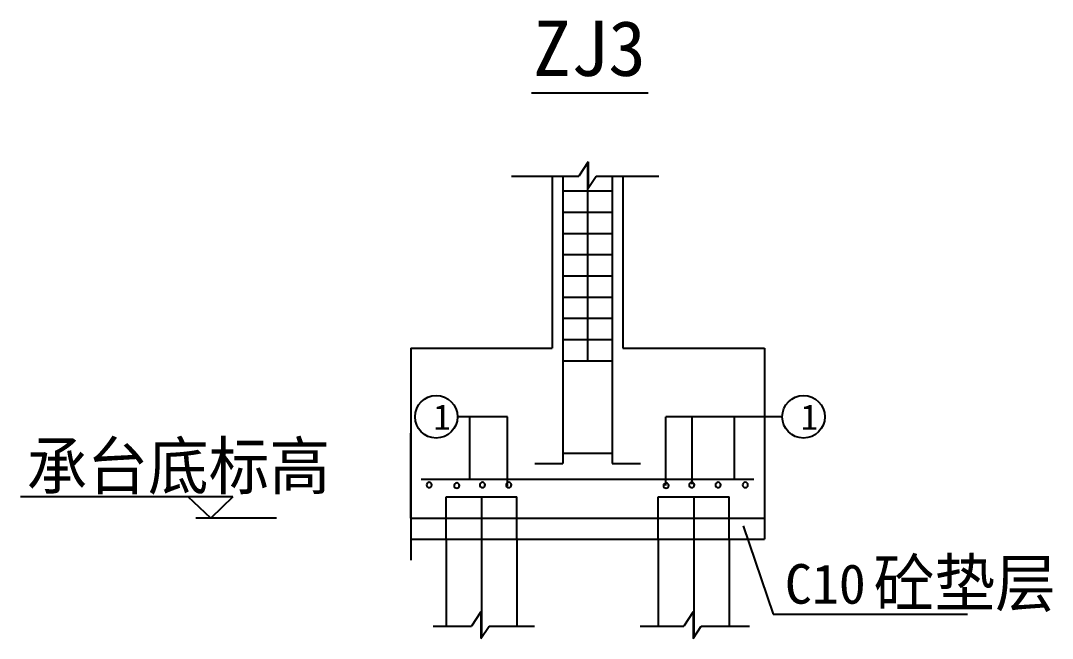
# Model space of a CAD drawing. Header units: metres. Extents: x 5647 to 73999, y 8406 to 50306.
# Drawn here: x 29999 to 38399, y 38796 to 43822 of the extents above; entities that cross this region are included whole.
import ezdxf

# ---------------------------------------------------------------- set-up
doc = ezdxf.new("R2010")
doc.units = ezdxf.units.M
for name, color, linetype in [('AXIS', 9, 'Continuous'), ('CCX', 7, 'Continuous'), ('HZ', 2, 'Continuous'), ('LIS', 2, 'Continuous'), ('LT', 7, 'Continuous'), ('LTX', 7, 'Continuous'), ('STEEL', 4, 'Continuous'), ('TXT', 7, 'Continuous')]:
    doc.layers.add(name, color=color, linetype=linetype)
doc.dimstyles.get("Standard").update_dxf_attribs({"dimtxt": 2.5, "dimasz": 2.5, "dimexe": 1.25, "dimexo": 0.625, "dimtad": 1, "dimcen": 2.5, "dimazin": 3, "dimtfac": 1, "dimtmove": 0, "dimatfit": 3})

# ---------------------------------------------------------------- blocks, each defined once
blk = doc.blocks.new('_CLOSEDFILLED')
at = {"color": 0, "linetype": 'BYBLOCK'}
blk.add_solid([(-1, 0), (0, 0), (-1, 0)], dxfattribs=at)
blk = doc.blocks.new('*D55')
for p, q in [((33174.53, 40237.44), (33174.28, 40237.44)), ((33174.78, 39947.34), (33174.78, 40237.44)), ((33174.78, 40033.75), (33174.78, 40237.44)), ((33174.78, 40237.44), (33174.78, 40237.44)), ((33175.03, 40237.44), (33175.28, 40237.44))]:
    blk.add_line(p, q)
at = {"layer": 'Defpoints'}
for p in [(33174.78, 40237.44), (33174.78, 40033.75), (33174.78, 39947.34)]:
    blk.add_point(p, dxfattribs=at)
at = {"layer": 'CCX', "xscale": 0.25, "yscale": 0.25}
blk.add_blockref('_CLOSEDFILLED', (33174.78, 40237.44), dxfattribs=at)
at = {"layer": 'CCX', "xscale": 0.25, "yscale": 0.25, "rotation": 180}
blk.add_blockref('_CLOSEDFILLED', (33174.78, 40237.44), dxfattribs=at)
at = {"layer": 'CCX', "insert": (33174.78, 40238.565), "char_height": 1, "attachment_point": 5}
blk.add_mtext('40', dxfattribs=at)
blk = doc.blocks.new('*D56')
for p, q in [((33174.78, 39947.34), (33174.78, 39866.46)), ((33174.53, 39866.46), (33174.28, 39866.46)), ((33174.78, 39774.52), (33174.78, 39866.46)), ((33174.78, 39866.46), (33174.78, 39866.46)), ((33175.03, 39866.46), (33175.28, 39866.46))]:
    blk.add_line(p, q)
at = {"layer": 'Defpoints'}
for p in [(33174.78, 39947.34), (33174.78, 39866.46), (33174.78, 39774.52)]:
    blk.add_point(p, dxfattribs=at)
at = {"layer": 'CCX', "xscale": 0.25, "yscale": 0.25}
blk.add_blockref('_CLOSEDFILLED', (33174.78, 39866.46), dxfattribs=at)
at = {"layer": 'CCX', "xscale": 0.25, "yscale": 0.25, "rotation": 180}
blk.add_blockref('_CLOSEDFILLED', (33174.78, 39866.46), dxfattribs=at)
at = {"layer": 'CCX', "insert": (33174.78, 39867.585), "char_height": 1, "attachment_point": 5}
blk.add_mtext('k', dxfattribs=at)
blk = doc.blocks.new('*D57')
for p, q in [((33174.78, 39774.52), (33174.78, 39432.35)), ((33174.78, 39601.7), (33174.78, 39432.35)), ((33174.53, 39432.35), (33174.28, 39432.35)), ((33174.78, 39432.35), (33174.78, 39432.35)), ((33175.03, 39432.35), (33175.28, 39432.35))]:
    blk.add_line(p, q)
at = {"layer": 'Defpoints'}
for p in [(33174.78, 39774.52), (33174.78, 39601.7), (33174.78, 39432.35)]:
    blk.add_point(p, dxfattribs=at)
at = {"layer": 'CCX', "xscale": 0.25, "yscale": 0.25}
blk.add_blockref('_CLOSEDFILLED', (33174.78, 39432.35), dxfattribs=at)
at = {"layer": 'CCX', "xscale": 0.25, "yscale": 0.25, "rotation": 180}
blk.add_blockref('_CLOSEDFILLED', (33174.78, 39432.35), dxfattribs=at)
at = {"layer": 'CCX', "insert": (33174.78, 39433.475), "char_height": 1, "attachment_point": 5}
blk.add_mtext('80', dxfattribs=at)
blk = doc.blocks.new('*D62')
for p, q in [((33174.78, 41157.06), (33174.78, 40465.79)), ((33174.53, 40465.79), (33174.28, 40465.79)), ((33174.78, 39774.52), (33174.78, 40465.79)), ((33174.78, 40465.79), (33174.78, 40465.79)), ((33175.03, 40465.79), (33175.28, 40465.79))]:
    blk.add_line(p, q)
at = {"layer": 'Defpoints'}
for p in [(33174.78, 41157.06), (33174.78, 40465.79), (33174.78, 39774.52)]:
    blk.add_point(p, dxfattribs=at)
at = {"layer": 'CCX', "xscale": 0.25, "yscale": 0.25}
blk.add_blockref('_CLOSEDFILLED', (33174.78, 40465.79), dxfattribs=at)
at = {"layer": 'CCX', "xscale": 0.25, "yscale": 0.25, "rotation": 180}
blk.add_blockref('_CLOSEDFILLED', (33174.78, 40465.79), dxfattribs=at)
at = {"layer": 'CCX', "insert": (33174.78, 40466.915), "char_height": 1, "attachment_point": 5}
blk.add_mtext('H', dxfattribs=at)

msp = doc.modelspace()

# ---------------------------------------------------------------- linework, layer by layer
at = {"layer": 'AXIS'}
for p, q in [((34614.92, 42665.71), (34614.92, 41054.3)), ((33750.83, 39947.34), (33750.83, 38800.94)), ((35479, 39947.34), (35479, 38800.94))]:
    msp.add_line(p, q, dxfattribs=at)
at = {"layer": 'LIS'}
for p, q in [((34326.89, 42556.84), (34326.89, 41157.06)), ((34902.95, 42556.84), (34902.95, 41157.06)), ((33174.78, 41157.06), (34326.89, 41157.06)), ((33174.78, 41157.06), (33174.78, 39601.7)), ((34902.95, 41157.06), (36055.06, 41157.06)), ((36055.06, 41157.06), (36055.06, 39601.7)), ((33174.78, 39774.52), (36055.06, 39774.52)), ((33174.78, 39601.7), (36055.06, 39601.7))]:
    msp.add_line(p, q, dxfattribs=at)
at = {"layer": 'LT'}
for p, q in [((34619.99, 42673.5), (34543.98, 42556.84)), ((34619.99, 42673.5), (34619.99, 42459)), ((33996.81, 42556.84), (34543.98, 42556.84)), ((34619.99, 42459), (34685.26, 42556.84)), ((34685.26, 42556.84), (35196.1, 42556.84)), ((33963.27, 40598.62), (33555.46, 40598.62)), ((33654.97, 40091.05), (33654.97, 40598.62)), ((33963.27, 40033.75), (33963.27, 40598.62)), ((36200.63, 40598.62), (35252.83, 40598.62)), ((35252.83, 40040.7), (35252.83, 40598.62)), ((35467.89, 40050.47), (35467.89, 40598.62)), ((35810.04, 40091.05), (35810.04, 40598.62)), ((31727.39, 39947.34), (29998.82, 39947.34)), ((31548.22, 39774.52), (31363.73, 39947.34)), ((31727.39, 39947.34), (31548.22, 39774.52)), ((32080.78, 39774.52), (31426.25, 39774.52)), ((35880.72, 39710.02), (36125.8, 38993.16)), ((33462.81, 39601.7), (33462.81, 38893.35)), ((34038.86, 39601.7), (34038.86, 38893.35)), ((35190.98, 39601.7), (35190.98, 38893.35)), ((35767.03, 39601.7), (35767.03, 38893.35)), ((33747.21, 39010.01), (33671.21, 38893.35)), ((33747.21, 39010.01), (33747.21, 38795.51)), ((35475.38, 39010.01), (35399.37, 38893.35)), ((35475.38, 39010.01), (35475.38, 38795.51)), ((36125.8, 38993.16), (37709.5, 38993.16)), ((33356.56, 38893.35), (33671.21, 38893.35)), ((33747.21, 38795.51), (33812.48, 38893.35)), ((33812.48, 38893.35), (34182.42, 38893.35)), ((35043.53, 38893.35), (35399.37, 38893.35)), ((35475.38, 38795.51), (35540.65, 38893.35)), ((35540.65, 38893.35), (35934.16, 38893.35))]:
    msp.add_line(p, q, dxfattribs=at)
msp.add_lwpolyline([(34157.58, 43235.79), (35109.65, 43235.79)], dxfattribs=at)
for points in [[(33303.85, 40043.62, 1), (33347.05, 40043.62, 1)], [(33528.04, 40038.99, 1), (33571.25, 40038.99, 1)], [(33736.83, 40043.97, 1), (33780.03, 40043.97, 1)], [(33951.03, 40043.97, 1), (33994.23, 40043.97, 1)], [(35232.73, 40038.99, 1), (35275.94, 40038.99, 1)], [(35441.52, 40043.97, 1), (35484.72, 40043.97, 1)], [(35655.72, 40043.97, 1), (35698.92, 40043.97, 1)], [(35877.69, 40043.63, 1), (35920.9, 40043.63, 1)]]:
    msp.add_lwpolyline(points, format="xyb", close=True, dxfattribs=at)
for centre in [(33382.65, 40598.62), (36373.45, 40598.62)]:
    msp.add_circle(centre, 172.82, dxfattribs=at)
at = {"layer": 'LTX'}
for p, q in [((33462.81, 39947.34), (34038.86, 39947.34)), ((33462.81, 39601.7), (33462.81, 39947.34)), ((34038.86, 39601.7), (34038.86, 39947.34)), ((35190.98, 39601.7), (35190.98, 39947.34)), ((35190.98, 39947.34), (35767.03, 39947.34)), ((35767.03, 39601.7), (35767.03, 39947.34))]:
    msp.add_line(p, q, dxfattribs=at)
at = {"layer": 'STEEL'}
for p, q in [((34413.3, 42556.84), (34413.3, 40217.87)), ((34816.54, 42556.84), (34816.54, 40217.87)), ((34413.3, 42436.84), (34816.54, 42436.84)), ((34413.3, 42264.02), (34816.54, 42264.02)), ((34413.3, 42091.21), (34816.54, 42091.21)), ((34413.3, 41918.39), (34816.54, 41918.39)), ((34413.3, 41745.57), (34816.54, 41745.57)), ((34413.3, 41572.75), (34816.54, 41572.75)), ((34413.3, 41399.94), (34816.54, 41399.94)), ((34413.3, 41227.12), (34816.54, 41227.12)), ((34413.3, 41054.3), (34816.54, 41054.3)), ((34413.3, 40303.34), (34816.54, 40303.34)), ((34185.5, 40217.87), (34413.3, 40217.87)), ((34816.54, 40217.87), (35046.77, 40217.87)), ((33261.19, 40091.05), (35968.65, 40091.05))]:
    msp.add_line(p, q, dxfattribs=at)

# ---------------------------------------------------------------- texts
at = {"layer": 'HZ'}
for p in [(33359.79, 40492.57), (36350.6, 40492.57)]:
    msp.add_text('1', height=207.38, dxfattribs=at).set_placement(p)
at = {"layer": 'TXT'}
for s, height, p in [('ZJ3', 450, (34171.61, 43372.12)), ('承台底标高', 380.2, (30047.26, 40008.05)), ('砼垫层', 380.2, (36944.78, 39055.91)), ('C10', 322.59, (36221.75, 39077.3))]:
    msp.add_text(s, height=height, dxfattribs=at).set_placement(p)

# ---------------------------------------------------------------- dimensions: what is measured, and where the dimension line sits
at = {"layer": 'CCX'}
for base, p1, p2, text, picture, middle in [((33174.78, 40465.79), (33174.78, 39774.52), (33174.78, 41157.06), 'H', '*D62', (33174.78, 40466.915)), ((33174.78, 40237.44), (33174.78, 39947.34), (33174.78, 40033.75), '40', '*D55', (33174.78, 40238.565)), ((33174.78, 39866.46), (33174.78, 39774.52), (33174.78, 39947.34), 'k', '*D56', (33174.78, 39867.585)), ((33174.78, 39432.35), (33174.78, 39774.52), (33174.78, 39601.7), '80', '*D57', (33174.78, 39433.475))]:
    dim = msp.add_linear_dim(base=base, p1=p1, p2=p2, text=text, dimstyle='Standard', dxfattribs=at)
    dim.commit()
    dim.dimension.update_dxf_attribs({"geometry": picture, "text_midpoint": middle})

doc.saveas('drawing.dxf')
